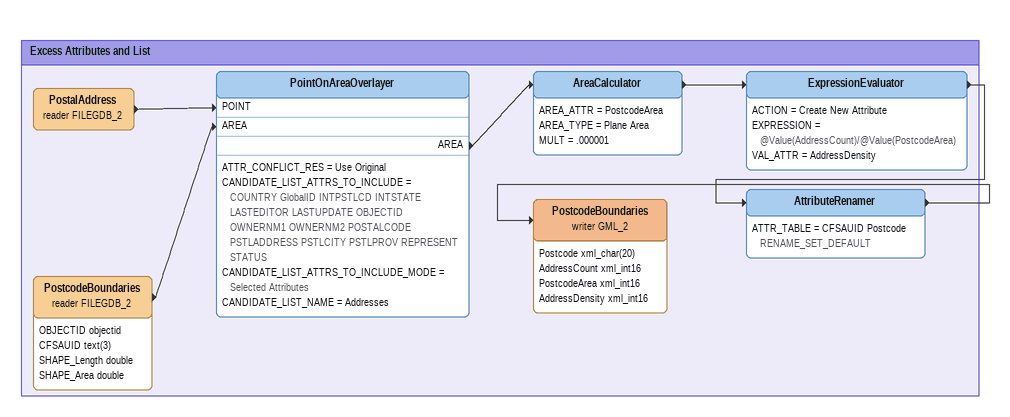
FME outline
Bookmark: Excess Attributes and List
PostalAddress (reader FILEGDB_2)
    -> PointOnAreaOverlayer [POINT]
PostcodeBoundaries (reader FILEGDB_2)
    attributes: OBJECTID objectid, CFSAUID text(3), SHAPE_Length double, SHAPE_Area double
    -> PointOnAreaOverlayer [AREA]
PointOnAreaOverlayer
    ATTR_CONFLICT_RES = Use Original
    CANDIDATE_LIST_ATTRS_TO_INCLUDE = COUNTRY GlobalID INTPSTLCD INTSTATE LASTEDITOR LASTUPDATE OBJECTID OWNERNM1 OWNERNM2 POSTALCODE PSTLADDRESS PSTLCITY PSTLPROV REPRESENT STATUS
    CANDIDATE_LIST_ATTRS_TO_INCLUDE_MODE = Selected Attributes
    CANDIDATE_LIST_NAME = Addresses
    AREA -> AreaCalculator
AreaCalculator
    AREA_ATTR = PostcodeArea
    AREA_TYPE = Plane Area
    MULT = .000001
    -> ExpressionEvaluator
ExpressionEvaluator
    ACTION = Create New Attribute
    EXPRESSION = @Value(AddressCount)/@Value(PostcodeArea)
    VAL_ATTR = AddressDensity
    -> AttributeRenamer
AttributeRenamer
    ATTR_TABLE = CFSAUID Postcode RENAME_SET_DEFAULT
    -> PostcodeBoundaries (writer GML_2)
PostcodeBoundaries (writer GML_2)
    attributes: Postcode xml_char(20), AddressCount xml_int16, PostcodeArea xml_int16, AddressDensity xml_int16
